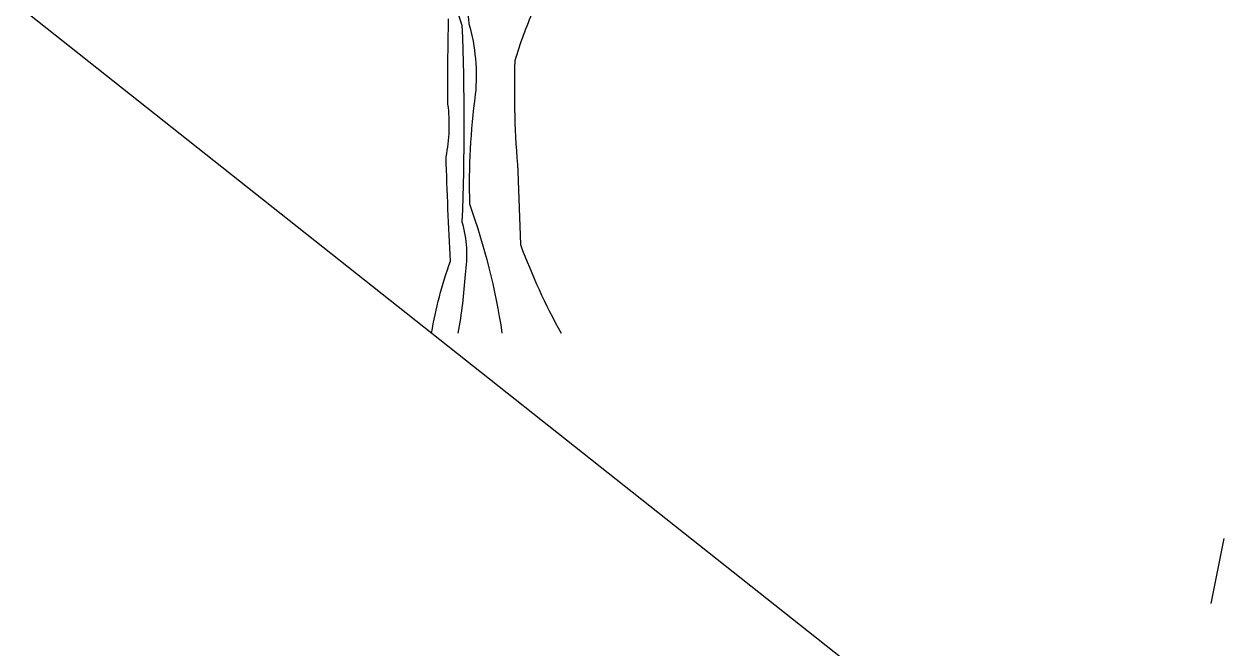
# Model space of a CAD drawing. Header units: metres. Extents: x 368 to 3789, y -155 to 1148.
# Drawn here: x 1269.03 to 1287.34, y 534.32 to 543.89 of the extents above; entities that cross this region are included whole.
import ezdxf

# ---------------------------------------------------------------- set-up
doc = ezdxf.new("R2010")
doc.units = ezdxf.units.M

# ---------------------------------------------------------------- blocks, each defined once
blk = doc.blocks.new('A$C700F2951')
at = {"color": 35}
for points in [[(2562.8, 2375.1, 0.087677), (2329.3, 2284.5, 0.246613), (2277.2, 2266.3, -0.059418), (2159.3, 2173.4, 0.132263), (2027.9, 1992.1, 0.073013), (1894.2, 1736, 0.098373), (1880.6, 1681.6, -0.036575), (1765, 1368.9, 0.099014), (1753.7, 1285, -0.049866), (1746.9, 1149, 0.029373), (1681.1, 970, 0.029037), (1692.5, 575.6), (1701.5, 315, 0.037946), (1846, 0)], [(1385.2, 0, -0.046399), (1452.3, 256.1, -0.006073), (1436.4, 627.8, 0.083801), (1443.2, 815.9, -0.007568), (1445.5, 1119.6)], [(1382, 1566, 0.005661), (1456.8, 1180.8, -0.062256), (1493, 1096.9, -0.019409), (1493, 396.6, -0.107346), (1504.4, 208.5, -0.026606), (1479, 0, -0.016046)], [(1452.3, 1357.5, -0.076859), (1518, 1101.4, -0.093506), (1540.6, 849.9, 0.040573), (1520.2, 460.1, -0.046818), (1635.7, 0)]]:
    blk.add_lwpolyline(points, format="xyb", dxfattribs=at)
blk = doc.blocks.new('A$C63686344')
at = {"color": 37}
blk.add_line((2024.6, 269), (1970.9, 0), dxfattribs=at)

msp = doc.modelspace()

# ---------------------------------------------------------------- linework, layer by layer
at = {"elevation": 845.657}
msp.add_lwpolyline([(1232.382, 573.147), (1318.172, 505.152), (1378.197, 538.997)], dxfattribs=at)

# ---------------------------------------------------------------- block references
for name, p, xscale, yscale, zscale in [('A$C63686344', (1279.916, 535.004), 0.003705271218115832, 0.003705271218115832, 0.003705271218115832), ('A$C700F2951', (1269.315, 539.15, 845.657), 0.00430364964322203, 0.00430364964322203, 0.00430364964322203)]:
    msp.add_blockref(name, p, dxfattribs=dict(xscale=xscale, yscale=yscale, zscale=zscale))

doc.saveas('drawing.dxf')
